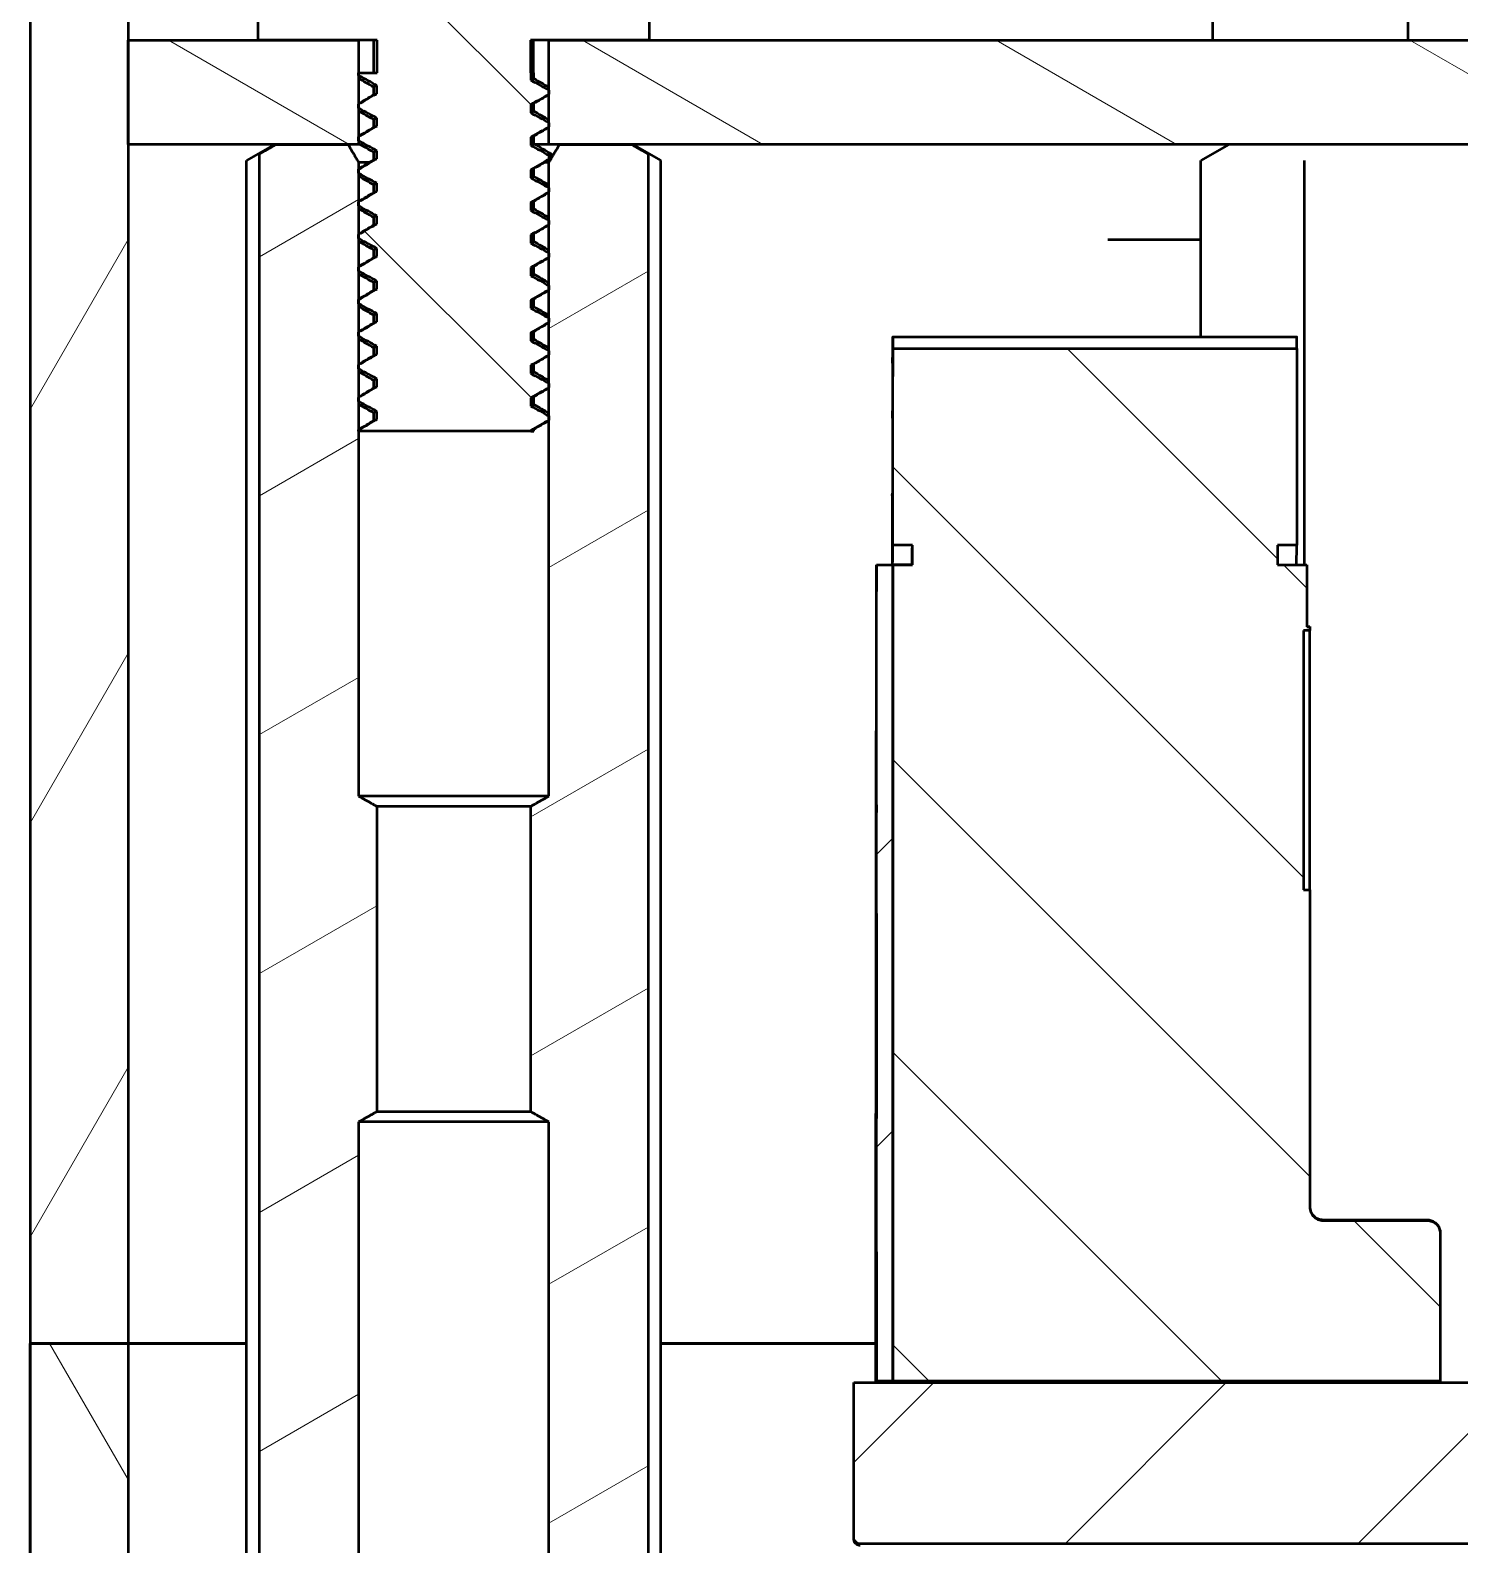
# Model space of a CAD drawing. Header units: millimetres. Extents: x 0 to 586, y -128 to 462.
# Drawn here: x 62.21 to 84.15, y 204.29 to 227.53 of the extents above; entities that cross this region are included whole.
import ezdxf

# ---------------------------------------------------------------- set-up
doc = ezdxf.new("R2010")
doc.units = ezdxf.units.MM
doc.linetypes.add('Сплошная', pattern=[0])
doc.layers.add('Viewport2ForCustomObjects_0', color=7, linetype='Continuous')
doc.layers.add('Видимый контур (ГОСТ)', color=7, linetype='Сплошная', lineweight=50)
doc.layers.add('Штриховка (ГОСТ)', color=7, linetype='Сплошная', lineweight=18)

# ---------------------------------------------------------------- blocks, each defined once
blk = doc.blocks.new('CustomObjectsInViewport2_0')
at = {"layer": 'Видимый контур (ГОСТ)', "ltscale": 1.31579}
for p, q in [((-10119.5, -10006.678), (-10119.5, -10052.893)), ((-10119.499, -10052.893), (-10119.499, -10006.678)), ((-10117.999, -10007.893), (-10117.999, -10052.893)), ((-10116, -10032.893), (-10116, -10007.893)), ((-10110, -10007.893), (-10110, -10032.893)), ((-10101.355, -10032.593), (-10101.355, -10032.893)), ((-10098.355, -10032.593), (-10098.355, -10032.893)), ((-10117.999, -10034.493), (-10117.999, -10032.893)), ((-10117.999, -10032.893), (-10114.46, -10032.893)), ((-10114.176, -10032.893), (-10116, -10032.893)), ((-10114.46, -10032.893), (-10114.46, -10034.493)), ((-10114.225, -10033.393), (-10114.225, -10032.893)), ((-10114.176, -10033.393), (-10114.176, -10032.893)), ((-10111.824, -10032.893), (-10111.824, -10033.393)), ((-10110, -10032.893), (-10111.824, -10032.893)), ((-10111.775, -10033.393), (-10111.775, -10032.893)), ((-10111.54, -10032.893), (-10014.46, -10032.893)), ((-10111.54, -10034.493), (-10111.54, -10032.893)), ((-10114.46, -10033.393), (-10114.176, -10033.393)), ((-10114.46, -10033.437), (-10114.46, -10033.393)), ((-10111.824, -10033.393), (-10111.819, -10033.393)), ((-10111.819, -10033.393), (-10111.819, -10033.508)), ((-10111.819, -10033.393), (-10111.771, -10033.393)), ((-10111.771, -10033.486), (-10111.771, -10033.393)), ((-10114.229, -10033.732), (-10114.229, -10033.611)), ((-10114.181, -10033.715), (-10114.181, -10033.59)), ((-10111.54, -10033.66), (-10111.54, -10033.723)), ((-10114.46, -10033.937), (-10114.46, -10033.875)), ((-10111.819, -10033.883), (-10111.819, -10034.008)), ((-10111.771, -10033.986), (-10111.771, -10033.865)), ((-10114.229, -10034.232), (-10114.229, -10034.111)), ((-10114.181, -10034.215), (-10114.181, -10034.09)), ((-10111.54, -10034.16), (-10111.54, -10034.223)), ((-10114.46, -10034.493), (-10117.999, -10034.493)), ((-10115.75, -10034.493), (-10116.18, -10034.741)), ((-10115.729, -10034.493), (-10114.624, -10034.493)), ((-10114.46, -10034.437), (-10114.46, -10034.375)), ((-10114.441, -10034.493), (-10114.46, -10034.493)), ((-10111.819, -10034.383), (-10111.819, -10034.508)), ((-10111.771, -10034.486), (-10111.771, -10034.365)), ((-10111.54, -10034.493), (-10111.753, -10034.493)), ((-10014.46, -10034.493), (-10111.54, -10034.493)), ((-10111.376, -10034.493), (-10110.271, -10034.493)), ((-10110.25, -10034.493), (-10109.82, -10034.741)), ((-10101.105, -10034.493), (-10101.535, -10034.741)), ((-10115.982, -10059.347), (-10115.982, -10034.638)), ((-10114.229, -10034.732), (-10114.229, -10034.611)), ((-10114.181, -10034.715), (-10114.181, -10034.59)), ((-10111.54, -10034.66), (-10111.54, -10034.723)), ((-10111.5, -10034.703), (-10111.5, -10034.643)), ((-10110.018, -10034.638), (-10110.018, -10059.347)), ((-10116.18, -10057.893), (-10116.18, -10034.741)), ((-10114.46, -10034.77), (-10114.46, -10044.493)), ((-10114.294, -10034.77), (-10114.46, -10034.77)), ((-10114.46, -10034.937), (-10114.46, -10034.875)), ((-10111.819, -10034.883), (-10111.819, -10035.008)), ((-10111.771, -10034.986), (-10111.771, -10034.865)), ((-10111.54, -10034.77), (-10111.606, -10034.77)), ((-10111.54, -10044.493), (-10111.54, -10034.77)), ((-10109.82, -10057.893), (-10109.82, -10034.741)), ((-10101.535, -10037.446), (-10101.535, -10034.741)), ((-10099.945, -10040.943), (-10099.945, -10034.741)), ((-10114.229, -10035.232), (-10114.229, -10035.111)), ((-10114.181, -10035.215), (-10114.181, -10035.09)), ((-10111.54, -10035.16), (-10111.54, -10035.223)), ((-10114.46, -10035.437), (-10114.46, -10035.375)), ((-10111.819, -10035.383), (-10111.819, -10035.508)), ((-10111.771, -10035.486), (-10111.771, -10035.365)), ((-10114.229, -10035.732), (-10114.229, -10035.611)), ((-10114.181, -10035.715), (-10114.181, -10035.59)), ((-10114.46, -10035.937), (-10114.46, -10035.875)), ((-10111.819, -10035.883), (-10111.819, -10036.008)), ((-10111.771, -10035.986), (-10111.771, -10035.865)), ((-10111.54, -10035.66), (-10111.54, -10035.723)), ((-10114.229, -10036.232), (-10114.229, -10036.111)), ((-10114.181, -10036.215), (-10114.181, -10036.09)), ((-10102.963, -10035.952), (-10101.535, -10035.952)), ((-10111.54, -10036.16), (-10111.54, -10036.223)), ((-10114.46, -10036.437), (-10114.46, -10036.375)), ((-10111.819, -10036.383), (-10111.819, -10036.508)), ((-10111.771, -10036.486), (-10111.771, -10036.365)), ((-10114.229, -10036.732), (-10114.229, -10036.611)), ((-10114.181, -10036.715), (-10114.181, -10036.59)), ((-10111.54, -10036.66), (-10111.54, -10036.723)), ((-10114.46, -10036.937), (-10114.46, -10036.875)), ((-10111.819, -10036.883), (-10111.819, -10037.008)), ((-10111.771, -10036.986), (-10111.771, -10036.865)), ((-10114.229, -10037.232), (-10114.229, -10037.111)), ((-10114.181, -10037.215), (-10114.181, -10037.09)), ((-10111.54, -10037.16), (-10111.54, -10037.223)), ((-10114.46, -10037.437), (-10114.46, -10037.375)), ((-10111.819, -10037.383), (-10111.819, -10037.508)), ((-10111.771, -10037.486), (-10111.771, -10037.365)), ((-10106.261, -10037.446), (-10100.061, -10037.446)), ((-10114.229, -10037.732), (-10114.229, -10037.611)), ((-10114.181, -10037.715), (-10114.181, -10037.59)), ((-10111.54, -10037.66), (-10111.54, -10037.723)), ((-10106.26, -10040.645), (-10106.26, -10037.623)), ((-10100.06, -10037.626), (-10100.06, -10040.645)), ((-10114.46, -10037.937), (-10114.46, -10037.875)), ((-10111.819, -10037.883), (-10111.819, -10038.008)), ((-10111.771, -10037.986), (-10111.771, -10037.865)), ((-10106.264, -10037.764), (-10106.262, -10037.764)), ((-10106.264, -10037.884), (-10106.262, -10037.884)), ((-10114.229, -10038.232), (-10114.229, -10038.111)), ((-10114.181, -10038.215), (-10114.181, -10038.09)), ((-10111.54, -10038.16), (-10111.54, -10038.223)), ((-10114.46, -10038.437), (-10114.46, -10038.375)), ((-10111.819, -10038.383), (-10111.819, -10038.508)), ((-10111.771, -10038.486), (-10111.771, -10038.365)), ((-10114.229, -10038.732), (-10114.229, -10038.611)), ((-10114.181, -10038.715), (-10114.181, -10038.59)), ((-10111.54, -10038.66), (-10111.54, -10038.723)), ((-10106.267, -10038.582), (-10106.266, -10038.582)), ((-10106.267, -10038.622), (-10106.266, -10038.622)), ((-10114.46, -10038.893), (-10114.46, -10038.875)), ((-10111.819, -10038.893), (-10114.46, -10038.893)), ((-10114.46, -10038.893), (-10114.46, -10038.893)), ((-10111.819, -10038.883), (-10111.819, -10038.893)), ((-10111.819, -10038.893), (-10111.771, -10038.893)), ((-10111.771, -10038.893), (-10111.771, -10038.865)), ((-10106.27, -10039.868), (-10106.27, -10039.868)), ((-10106.27, -10039.869), (-10106.27, -10039.869)), ((-10105.96, -10040.645), (-10106.26, -10040.645)), ((-10105.96, -10040.945), (-10105.96, -10040.645)), ((-10100.36, -10040.645), (-10100.36, -10040.945)), ((-10100.06, -10040.645), (-10100.36, -10040.645)), ((-10106.511, -10040.943), (-10106.261, -10040.943)), ((-10106.51, -10040.945), (-10106.26, -10040.945)), ((-10106.51, -10053.47), (-10106.51, -10040.945)), ((-10105.961, -10040.943), (-10106.261, -10040.943)), ((-10106.26, -10040.945), (-10106.26, -10053.47)), ((-10106.26, -10040.945), (-10105.96, -10040.945)), ((-10106.26, -10053.47), (-10106.26, -10040.945)), ((-10100.36, -10040.943), (-10099.911, -10040.943)), ((-10100.36, -10040.945), (-10099.91, -10040.945)), ((-10099.91, -10040.945), (-10099.91, -10041.896)), ((-10099.91, -10041.893), (-10099.861, -10041.893)), ((-10099.91, -10041.896), (-10099.86, -10041.896)), ((-10099.86, -10041.896), (-10099.86, -10041.952)), ((-10099.96, -10041.952), (-10099.96, -10045.933)), ((-10099.86, -10041.952), (-10099.96, -10041.952)), ((-10111.54, -10044.493), (-10114.46, -10044.493)), ((-10114.181, -10044.649), (-10114.181, -10049.336)), ((-10114.181, -10044.649), (-10111.819, -10044.649)), ((-10111.819, -10049.336), (-10111.819, -10044.649)), ((-10099.96, -10045.933), (-10099.86, -10045.933)), ((-10099.86, -10045.933), (-10099.86, -10050.803)), ((-10106.512, -10046.294), (-10106.512, -10049.44)), ((-10111.819, -10049.336), (-10114.181, -10049.336)), ((-10114.46, -10049.493), (-10114.46, -10059.215)), ((-10111.54, -10049.493), (-10114.46, -10049.493)), ((-10111.54, -10059.215), (-10111.54, -10049.493)), ((-10099.661, -10050.993), (-10098.061, -10050.993)), ((-10099.66, -10051.004), (-10098.06, -10051.004)), ((-10097.86, -10051.205), (-10097.86, -10053.47)), ((-10119.499, -10052.893), (-10119.5, -10052.893)), ((-10119.5, -10052.893), (-10119.499, -10052.893)), ((-10119.5, -10060.504), (-10119.5, -10052.893)), ((-10117.999, -10052.893), (-10119.499, -10052.893)), ((-10119.499, -10052.893), (-10117.999, -10052.893)), ((-10119.499, -10060.504), (-10119.499, -10052.893)), ((-10116.18, -10052.893), (-10117.999, -10052.893)), ((-10117.999, -10052.893), (-10117.999, -10057.893)), ((-10117.999, -10052.893), (-10116.18, -10052.893)), ((-10106.526, -10052.893), (-10109.82, -10052.893)), ((-10109.82, -10052.893), (-10106.526, -10052.893)), ((-10106.86, -10053.493), (-10106.862, -10053.493)), ((-10106.86, -10053.493), (-10096.86, -10053.493)), ((-10106.86, -10055.865), (-10106.86, -10053.493)), ((-10106.512, -10053.457), (-10106.51, -10053.47)), ((-10106.26, -10053.47), (-10106.51, -10053.47)), ((-10097.86, -10053.47), (-10106.26, -10053.47))]:
    blk.add_line(p, q, dxfattribs=at)
at = {"layer": 'Видимый контур (ГОСТ)', "ltscale": 1.31579, "extrusion": (0, 0, -1)}
for centre, major_axis, start_param, end_param in [((-10106.261, -10054.493), (0, 13.85), 6.07467, 6.303192), ((-10105.961, -10054.493), (0, 13.85), 6.07467, 6.263154), ((-10100.061, -10054.493), (0, 13.85), 6.07467, 6.262676), ((-10106.261, -10054.493), (0, 13.55), 0, 0.02045), ((-10105.961, -10054.493), (0, 13.55), 0, 0.020475), ((-10099.911, -10054.493), (0, 13.55), 0, 0.020976), ((-10099.861, -10054.493), (0, 12.6), 0, 0.022562), ((-10099.861, -10043.943), (0, -2), 0.097735, 3.043858), ((-10106.261, -10054.493), (0, 1.625), 5.375263, 5.393108)]:
    blk.add_ellipse(centre, major_axis=major_axis, ratio=0.001122, start_param=start_param, end_param=end_param, dxfattribs=at)
at = {"layer": 'Видимый контур (ГОСТ)', "ltscale": 1.31579}
for centre, major_axis, start_param, end_param in [((-10106.511, -10054.493), (0, 13.55), 6.262756, 7.780114), ((-10106.261, -10054.493), (0, 13.55), 6.262735, 6.283185), ((-10106.514, -10046.625), (0, 2), 4.878476, 6.685378), ((-10106.511, -10054.493), (0, -10.55), 3.543786, 4.61746), ((-10106.514, -10049.77), (0, 2), 3.679849, 4.878476), ((-10106.511, -10054.493), (0, -3.5), 3.679849, 4.422637), ((-10106.511, -10054.493), (0, -1.625), 4.021399, 4.049515), ((-10106.261, -10054.493), (0, -1.625), 4.03167, 4.049515), ((-10097.861, -10054.493), (0, -1.625), 4.031733, 4.049515)]:
    blk.add_ellipse(centre, major_axis=major_axis, ratio=0.001122, start_param=start_param, end_param=end_param, dxfattribs=at)
for points, knots in [([(-10114.181, -10033.59), (-10114.269, -10033.542), (-10114.359, -10033.493), (-10114.451, -10033.443), (-10114.456, -10033.44), (-10114.46, -10033.437)], [-0.03148944, -0.03148944, -0.03148944, -0.03148944, -0.00161194, -0.00161194, 0, 0, 0, 0]), ([(-10111.819, -10033.508), (-10111.773, -10033.533), (-10111.726, -10033.558), (-10111.633, -10033.609), (-10111.586, -10033.635), (-10111.54, -10033.66)], [-0.03173758, -0.03173758, -0.03173758, -0.03173758, -0.01584564, -0.01584564, 0, 0, 0, 0]), ([(-10114.46, -10033.875), (-10114.417, -10033.85), (-10114.374, -10033.825), (-10114.285, -10033.774), (-10114.238, -10033.747), (-10114.188, -10033.718), (-10114.184, -10033.716), (-10114.181, -10033.715)], [-0.03217337, -0.03217337, -0.03217337, -0.03217337, -0.01729191, -0.01729191, -0.00117322, -0.00117322, 0, 0, 0, 0]), ([(-10111.54, -10033.723), (-10111.586, -10033.749), (-10111.633, -10033.776), (-10111.726, -10033.829), (-10111.773, -10033.856), (-10111.819, -10033.883)], [-0.03216563, -0.03216563, -0.03216563, -0.03216563, -0.01612639, -0.01612639, 0, 0, 0, 0]), ([(-10114.181, -10034.09), (-10114.224, -10034.066), (-10114.267, -10034.043), (-10114.357, -10033.994), (-10114.404, -10033.969), (-10114.453, -10033.941), (-10114.457, -10033.939), (-10114.46, -10033.937)], [-0.03174783, -0.03174783, -0.03174783, -0.03174783, -0.01704143, -0.01704143, -0.00119245, -0.00119245, 0, 0, 0, 0]), ([(-10111.819, -10034.008), (-10111.773, -10034.033), (-10111.726, -10034.058), (-10111.633, -10034.109), (-10111.586, -10034.135), (-10111.54, -10034.16)], [-0.03173758, -0.03173758, -0.03173758, -0.03173758, -0.01584564, -0.01584564, 0, 0, 0, 0]), ([(-10114.46, -10034.375), (-10114.417, -10034.35), (-10114.374, -10034.325), (-10114.285, -10034.274), (-10114.238, -10034.247), (-10114.188, -10034.218), (-10114.184, -10034.216), (-10114.181, -10034.215)], [-0.03217337, -0.03217337, -0.03217337, -0.03217337, -0.01729191, -0.01729191, -0.00117322, -0.00117322, 0, 0, 0, 0]), ([(-10111.54, -10034.223), (-10111.586, -10034.249), (-10111.633, -10034.276), (-10111.726, -10034.329), (-10111.773, -10034.356), (-10111.819, -10034.383)], [-0.03216563, -0.03216563, -0.03216563, -0.03216563, -0.01612639, -0.01612639, 0, 0, 0, 0]), ([(-10114.181, -10034.59), (-10114.224, -10034.566), (-10114.267, -10034.543), (-10114.357, -10034.494), (-10114.404, -10034.469), (-10114.453, -10034.441), (-10114.457, -10034.439), (-10114.46, -10034.437)], [-0.03174783, -0.03174783, -0.03174783, -0.03174783, -0.01704143, -0.01704143, -0.00119245, -0.00119245, 0, 0, 0, 0]), ([(-10114.46, -10034.875), (-10114.417, -10034.85), (-10114.374, -10034.825), (-10114.285, -10034.774), (-10114.238, -10034.747), (-10114.188, -10034.718), (-10114.184, -10034.716), (-10114.181, -10034.715)], [-0.03217337, -0.03217337, -0.03217337, -0.03217337, -0.01729191, -0.01729191, -0.00117322, -0.00117322, 0, 0, 0, 0]), ([(-10111.819, -10034.508), (-10111.773, -10034.533), (-10111.726, -10034.558), (-10111.633, -10034.609), (-10111.586, -10034.635), (-10111.54, -10034.66)], [-0.03173758, -0.03173758, -0.03173758, -0.03173758, -0.01584564, -0.01584564, 0, 0, 0, 0]), ([(-10111.54, -10034.723), (-10111.586, -10034.749), (-10111.633, -10034.776), (-10111.726, -10034.829), (-10111.773, -10034.856), (-10111.819, -10034.883)], [-0.03216563, -0.03216563, -0.03216563, -0.03216563, -0.01612639, -0.01612639, 0, 0, 0, 0]), ([(-10111.506, -10034.636), (-10111.503, -10034.638), (-10111.501, -10034.639), (-10111.497, -10034.647), (-10111.51, -10034.653), (-10111.54, -10034.66)], [-8.04355904, -8.04355904, -8.04355904, -8.04355904, -8.03435868, -8.03435868, -7.99589539, -7.99589539, -7.99589539, -7.99589539]), ([(-10114.181, -10035.09), (-10114.224, -10035.066), (-10114.267, -10035.043), (-10114.357, -10034.994), (-10114.404, -10034.969), (-10114.453, -10034.941), (-10114.457, -10034.939), (-10114.46, -10034.937)], [-0.03174783, -0.03174783, -0.03174783, -0.03174783, -0.01704143, -0.01704143, -0.00119245, -0.00119245, 0, 0, 0, 0]), ([(-10111.819, -10035.008), (-10111.773, -10035.033), (-10111.726, -10035.058), (-10111.633, -10035.109), (-10111.586, -10035.135), (-10111.54, -10035.16)], [-0.03173758, -0.03173758, -0.03173758, -0.03173758, -0.01584564, -0.01584564, 0, 0, 0, 0]), ([(-10114.46, -10035.375), (-10114.417, -10035.35), (-10114.374, -10035.325), (-10114.285, -10035.274), (-10114.238, -10035.247), (-10114.188, -10035.218), (-10114.184, -10035.216), (-10114.181, -10035.215)], [-0.03217337, -0.03217337, -0.03217337, -0.03217337, -0.01729191, -0.01729191, -0.00117322, -0.00117322, 0, 0, 0, 0]), ([(-10111.54, -10035.223), (-10111.586, -10035.249), (-10111.633, -10035.276), (-10111.726, -10035.329), (-10111.773, -10035.356), (-10111.819, -10035.383)], [-0.03216563, -0.03216563, -0.03216563, -0.03216563, -0.01612639, -0.01612639, 0, 0, 0, 0]), ([(-10114.181, -10035.59), (-10114.224, -10035.566), (-10114.267, -10035.543), (-10114.357, -10035.494), (-10114.404, -10035.469), (-10114.453, -10035.441), (-10114.457, -10035.439), (-10114.46, -10035.437)], [-0.03174783, -0.03174783, -0.03174783, -0.03174783, -0.01704143, -0.01704143, -0.00119245, -0.00119245, 0, 0, 0, 0]), ([(-10111.819, -10035.508), (-10111.773, -10035.533), (-10111.726, -10035.558), (-10111.633, -10035.609), (-10111.586, -10035.635), (-10111.54, -10035.66)], [-0.03173758, -0.03173758, -0.03173758, -0.03173758, -0.01584564, -0.01584564, 0, 0, 0, 0]), ([(-10114.46, -10035.875), (-10114.417, -10035.85), (-10114.374, -10035.825), (-10114.285, -10035.774), (-10114.238, -10035.747), (-10114.188, -10035.718), (-10114.184, -10035.716), (-10114.181, -10035.715)], [-0.03217337, -0.03217337, -0.03217337, -0.03217337, -0.01729192, -0.01729192, -0.00117322, -0.00117322, 0, 0, 0, 0]), ([(-10111.54, -10035.723), (-10111.586, -10035.749), (-10111.633, -10035.776), (-10111.726, -10035.829), (-10111.773, -10035.856), (-10111.819, -10035.883)], [-0.03216563, -0.03216563, -0.03216563, -0.03216563, -0.01612639, -0.01612639, 0, 0, 0, 0]), ([(-10114.181, -10036.09), (-10114.224, -10036.066), (-10114.267, -10036.043), (-10114.357, -10035.994), (-10114.404, -10035.969), (-10114.453, -10035.941), (-10114.457, -10035.939), (-10114.46, -10035.937)], [-0.03174783, -0.03174783, -0.03174783, -0.03174783, -0.01704143, -0.01704143, -0.00119245, -0.00119245, 0, 0, 0, 0]), ([(-10111.819, -10036.008), (-10111.773, -10036.033), (-10111.726, -10036.058), (-10111.633, -10036.109), (-10111.586, -10036.135), (-10111.54, -10036.16)], [-0.03173758, -0.03173758, -0.03173758, -0.03173758, -0.01584564, -0.01584564, 0, 0, 0, 0]), ([(-10114.46, -10036.375), (-10114.417, -10036.35), (-10114.374, -10036.325), (-10114.285, -10036.274), (-10114.238, -10036.247), (-10114.188, -10036.218), (-10114.184, -10036.216), (-10114.181, -10036.215)], [-0.03217337, -0.03217337, -0.03217337, -0.03217337, -0.01729191, -0.01729191, -0.00117322, -0.00117322, 0, 0, 0, 0]), ([(-10111.54, -10036.223), (-10111.586, -10036.249), (-10111.633, -10036.276), (-10111.726, -10036.329), (-10111.773, -10036.356), (-10111.819, -10036.383)], [-0.03216563, -0.03216563, -0.03216563, -0.03216563, -0.01612639, -0.01612639, 0, 0, 0, 0]), ([(-10114.181, -10036.59), (-10114.224, -10036.566), (-10114.267, -10036.543), (-10114.357, -10036.494), (-10114.404, -10036.469), (-10114.453, -10036.441), (-10114.457, -10036.439), (-10114.46, -10036.437)], [-0.03174783, -0.03174783, -0.03174783, -0.03174783, -0.01704143, -0.01704143, -0.00119245, -0.00119245, 0, 0, 0, 0]), ([(-10111.819, -10036.508), (-10111.773, -10036.533), (-10111.726, -10036.558), (-10111.633, -10036.609), (-10111.586, -10036.635), (-10111.54, -10036.66)], [-0.03173758, -0.03173758, -0.03173758, -0.03173758, -0.01584564, -0.01584564, 0, 0, 0, 0]), ([(-10114.46, -10036.875), (-10114.417, -10036.85), (-10114.374, -10036.825), (-10114.285, -10036.774), (-10114.238, -10036.747), (-10114.188, -10036.718), (-10114.184, -10036.716), (-10114.181, -10036.715)], [-0.03217337, -0.03217337, -0.03217337, -0.03217337, -0.01729192, -0.01729192, -0.00117322, -0.00117322, 0, 0, 0, 0]), ([(-10111.54, -10036.723), (-10111.586, -10036.749), (-10111.633, -10036.776), (-10111.726, -10036.829), (-10111.773, -10036.856), (-10111.819, -10036.883)], [-0.03216563, -0.03216563, -0.03216563, -0.03216563, -0.01612639, -0.01612639, 0, 0, 0, 0]), ([(-10114.181, -10037.09), (-10114.224, -10037.066), (-10114.267, -10037.043), (-10114.357, -10036.994), (-10114.404, -10036.969), (-10114.453, -10036.941), (-10114.457, -10036.939), (-10114.46, -10036.937)], [-0.03174783, -0.03174783, -0.03174783, -0.03174783, -0.01704143, -0.01704143, -0.00119245, -0.00119245, 0, 0, 0, 0]), ([(-10111.819, -10037.008), (-10111.773, -10037.033), (-10111.726, -10037.058), (-10111.633, -10037.109), (-10111.586, -10037.135), (-10111.54, -10037.16)], [-0.03173758, -0.03173758, -0.03173758, -0.03173758, -0.01584564, -0.01584564, 0, 0, 0, 0]), ([(-10114.46, -10037.375), (-10114.417, -10037.35), (-10114.374, -10037.325), (-10114.285, -10037.274), (-10114.238, -10037.247), (-10114.188, -10037.218), (-10114.184, -10037.216), (-10114.181, -10037.215)], [-0.03217337, -0.03217337, -0.03217337, -0.03217337, -0.01729191, -0.01729191, -0.00117322, -0.00117322, 0, 0, 0, 0]), ([(-10111.54, -10037.223), (-10111.586, -10037.249), (-10111.633, -10037.276), (-10111.726, -10037.329), (-10111.773, -10037.356), (-10111.819, -10037.383)], [-0.03216563, -0.03216563, -0.03216563, -0.03216563, -0.01612639, -0.01612639, 0, 0, 0, 0]), ([(-10114.181, -10037.59), (-10114.224, -10037.566), (-10114.267, -10037.543), (-10114.357, -10037.494), (-10114.404, -10037.469), (-10114.453, -10037.441), (-10114.457, -10037.439), (-10114.46, -10037.437)], [-0.03174783, -0.03174783, -0.03174783, -0.03174783, -0.01704143, -0.01704143, -0.00119245, -0.00119245, 0, 0, 0, 0]), ([(-10111.819, -10037.508), (-10111.773, -10037.533), (-10111.726, -10037.558), (-10111.633, -10037.609), (-10111.586, -10037.635), (-10111.54, -10037.66)], [-0.03173758, -0.03173758, -0.03173758, -0.03173758, -0.01584564, -0.01584564, 0, 0, 0, 0]), ([(-10114.46, -10037.875), (-10114.417, -10037.85), (-10114.374, -10037.825), (-10114.285, -10037.774), (-10114.238, -10037.747), (-10114.188, -10037.718), (-10114.184, -10037.716), (-10114.181, -10037.715)], [-0.03217337, -0.03217337, -0.03217337, -0.03217337, -0.01729192, -0.01729192, -0.00117322, -0.00117322, 0, 0, 0, 0]), ([(-10111.54, -10037.723), (-10111.586, -10037.749), (-10111.633, -10037.776), (-10111.726, -10037.829), (-10111.773, -10037.856), (-10111.819, -10037.883)], [-0.03216563, -0.03216563, -0.03216563, -0.03216563, -0.01612639, -0.01612639, 0, 0, 0, 0]), ([(-10106.26, -10037.623), (-10105.227, -10037.623), (-10104.194, -10037.624), (-10102.127, -10037.625), (-10101.094, -10037.626), (-10100.06, -10037.626)], [-0.6200017, -0.6200017, -0.6200017, -0.6200017, -0.3099942, -0.3099942, 0, 0, 0, 0]), ([(-10114.181, -10038.09), (-10114.224, -10038.066), (-10114.267, -10038.043), (-10114.357, -10037.994), (-10114.404, -10037.969), (-10114.453, -10037.941), (-10114.457, -10037.939), (-10114.46, -10037.937)], [-0.03174783, -0.03174783, -0.03174783, -0.03174783, -0.01704143, -0.01704143, -0.00119245, -0.00119245, 0, 0, 0, 0]), ([(-10114.46, -10038.375), (-10114.417, -10038.35), (-10114.374, -10038.325), (-10114.285, -10038.274), (-10114.238, -10038.247), (-10114.188, -10038.218), (-10114.184, -10038.216), (-10114.181, -10038.215)], [-0.03217337, -0.03217337, -0.03217337, -0.03217337, -0.01729192, -0.01729192, -0.00117322, -0.00117322, 0, 0, 0, 0]), ([(-10111.819, -10038.008), (-10111.773, -10038.033), (-10111.726, -10038.058), (-10111.633, -10038.109), (-10111.586, -10038.135), (-10111.54, -10038.16)], [-0.03173758, -0.03173758, -0.03173758, -0.03173758, -0.01584564, -0.01584564, 0, 0, 0, 0]), ([(-10114.181, -10038.59), (-10114.224, -10038.566), (-10114.267, -10038.543), (-10114.357, -10038.494), (-10114.404, -10038.469), (-10114.453, -10038.441), (-10114.457, -10038.439), (-10114.46, -10038.437)], [-0.03174783, -0.03174783, -0.03174783, -0.03174783, -0.01704143, -0.01704143, -0.00119245, -0.00119245, 0, 0, 0, 0]), ([(-10111.54, -10038.223), (-10111.586, -10038.249), (-10111.633, -10038.276), (-10111.726, -10038.329), (-10111.773, -10038.356), (-10111.819, -10038.383)], [-0.03216563, -0.03216563, -0.03216563, -0.03216563, -0.01612639, -0.01612639, 0, 0, 0, 0]), ([(-10111.819, -10038.508), (-10111.773, -10038.533), (-10111.726, -10038.558), (-10111.633, -10038.609), (-10111.586, -10038.635), (-10111.54, -10038.66)], [-0.03173758, -0.03173758, -0.03173758, -0.03173758, -0.01584564, -0.01584564, 0, 0, 0, 0]), ([(-10114.46, -10038.875), (-10114.417, -10038.85), (-10114.374, -10038.825), (-10114.285, -10038.774), (-10114.238, -10038.747), (-10114.188, -10038.718), (-10114.184, -10038.716), (-10114.181, -10038.715)], [-0.03217337, -0.03217337, -0.03217337, -0.03217337, -0.01729192, -0.01729192, -0.00117322, -0.00117322, 0, 0, 0, 0]), ([(-10111.54, -10038.723), (-10111.586, -10038.749), (-10111.633, -10038.776), (-10111.726, -10038.829), (-10111.773, -10038.856), (-10111.819, -10038.883)], [-0.03216563, -0.03216563, -0.03216563, -0.03216563, -0.01612639, -0.01612639, 0, 0, 0, 0]), ([(-10099.86, -10050.803), (-10099.86, -10050.828), (-10099.855, -10050.857), (-10099.836, -10050.903), (-10099.819, -10050.928), (-10099.784, -10050.963), (-10099.76, -10050.979), (-10099.714, -10050.998), (-10099.685, -10051.004), (-10099.66, -10051.004)], [0.02966048, 0.02966048, 0.02966048, 0.02966048, 0.03709488, 0.03709488, 0.04451922, 0.04451922, 0.05192934, 0.05192934, 0.05932663, 0.05932663, 0.05932663, 0.05932663]), ([(-10099.86, -10050.803), (-10099.86, -10050.803), (-10099.86, -10050.804), (-10099.86, -10050.805), (-10099.86, -10050.807), (-10099.86, -10050.81), (-10099.86, -10050.811), (-10099.86, -10050.814), (-10099.859, -10050.817), (-10099.859, -10050.821), (-10099.858, -10050.824), (-10099.856, -10050.834), (-10099.855, -10050.841), (-10099.848, -10050.863), (-10099.842, -10050.878), (-10099.827, -10050.905), (-10099.817, -10050.918), (-10099.792, -10050.945), (-10099.774, -10050.958), (-10099.737, -10050.978), (-10099.717, -10050.986), (-10099.684, -10050.991), (-10099.672, -10050.993), (-10099.661, -10050.993)], [0.01961595, 0.01961595, 0.01961595, 0.01961595, 0.02099299, 0.02099299, 0.02327556, 0.02327556, 0.02447439, 0.02447439, 0.02564167, 0.02564167, 0.02681295, 0.02681295, 0.02918051, 0.02918051, 0.03387591, 0.03387591, 0.03865369, 0.03865369, 0.0449745, 0.0449745, 0.05134295, 0.05134295, 0.05487163, 0.05487163, 0.05487163, 0.05487163]), ([(-10098.061, -10050.993), (-10098.039, -10050.993), (-10098.017, -10050.996), (-10097.977, -10051.01), (-10097.957, -10051.02), (-10097.923, -10051.046), (-10097.908, -10051.061), (-10097.884, -10051.096), (-10097.875, -10051.116), (-10097.867, -10051.144), (-10097.865, -10051.152), (-10097.863, -10051.162), (-10097.863, -10051.165), (-10097.862, -10051.17), (-10097.862, -10051.172), (-10097.861, -10051.176), (-10097.861, -10051.178), (-10097.861, -10051.181), (-10097.861, -10051.183), (-10097.861, -10051.187), (-10097.861, -10051.189), (-10097.861, -10051.194), (-10097.86, -10051.198), (-10097.86, -10051.202)], [0, 0, 0, 0, 0.00649096, 0.00649096, 0.01286163, 0.01286163, 0.01923552, 0.01923552, 0.02559078, 0.02559078, 0.02818887, 0.02818887, 0.02925376, 0.02925376, 0.03054737, 0.03054737, 0.03202406, 0.03202406, 0.03465406, 0.03465406, 0.04132639, 0.04132639, 0.05541736, 0.05541736, 0.05541736, 0.05541736]), ([(-10098.06, -10051.004), (-10098.036, -10051.004), (-10098.007, -10051.01), (-10097.961, -10051.029), (-10097.937, -10051.045), (-10097.902, -10051.08), (-10097.885, -10051.105), (-10097.866, -10051.151), (-10097.86, -10051.18), (-10097.86, -10051.205)], [0, 0, 0, 0, 0.00739662, 0.00739662, 0.0148063, 0.0148063, 0.02223241, 0.02223241, 0.02967351, 0.02967351, 0.02967351, 0.02967351]), ([(-10106.761, -10055.993), (-10106.772, -10055.993), (-10106.783, -10055.991), (-10106.803, -10055.984), (-10106.812, -10055.979), (-10106.829, -10055.966), (-10106.837, -10055.958), (-10106.849, -10055.941), (-10106.854, -10055.931), (-10106.858, -10055.917), (-10106.859, -10055.912), (-10106.86, -10055.907), (-10106.86, -10055.905), (-10106.86, -10055.903), (-10106.86, -10055.902), (-10106.86, -10055.9), (-10106.861, -10055.899), (-10106.861, -10055.898), (-10106.861, -10055.897), (-10106.861, -10055.895), (-10106.861, -10055.894), (-10106.861, -10055.891), (-10106.861, -10055.888), (-10106.861, -10055.873), (-10106.861, -10055.853), (-10106.861, -10055.777), (-10106.862, -10055.704), (-10106.862, -10055.521), (-10106.862, -10055.411), (-10106.862, -10055.166), (-10106.862, -10055.028), (-10106.862, -10054.743), (-10106.862, -10054.591), (-10106.862, -10054.294), (-10106.862, -10054.144), (-10106.862, -10053.866), (-10106.862, -10053.733), (-10106.862, -10053.573), (-10106.862, -10053.532), (-10106.862, -10053.493)], [0, 0, 0, 0, 0.0032493, 0.0032493, 0.0064342, 0.0064342, 0.009621, 0.009621, 0.0128011, 0.0128011, 0.0141534, 0.0141534, 0.0146983, 0.0146983, 0.0153004, 0.0153004, 0.0159791, 0.0159791, 0.0171905, 0.0171905, 0.020272, 0.020272, 0.0295094, 0.0295094, 0.0573464, 0.0573464, 0.103758, 0.103758, 0.1483999, 0.1483999, 0.1930291, 0.1930291, 0.2376479, 0.2376479, 0.2822643, 0.2822643, 0.3268811, 0.3268811, 0.3436554, 0.3436554, 0.3436554, 0.3436554]), ([(-10106.76, -10055.967), (-10106.773, -10055.967), (-10106.787, -10055.964), (-10106.81, -10055.954), (-10106.822, -10055.946), (-10106.84, -10055.928), (-10106.848, -10055.916), (-10106.857, -10055.893), (-10106.86, -10055.878), (-10106.86, -10055.865)], [0, 0, 0, 0, 0.00368104, 0.00368104, 0.00739444, 0.00739444, 0.0111508, 0.0111508, 0.01494891, 0.01494891, 0.01494891, 0.01494891])]:
    blk.add_open_spline(points, degree=3, knots=knots, dxfattribs=at)
for points, degree in [([(-10114.229, -10033.615), (-10114.306, -10033.57), (-10114.383, -10033.526), (-10114.46, -10033.481)], 3), ([(-10111.771, -10033.482), (-10111.694, -10033.527), (-10111.617, -10033.572), (-10111.54, -10033.616)], 3), ([(-10114.46, -10033.866), (-10114.381, -10033.82), (-10114.302, -10033.774), (-10114.222, -10033.728)], 3), ([(-10111.54, -10033.731), (-10111.619, -10033.777), (-10111.698, -10033.823), (-10111.778, -10033.869)], 3), ([(-10114.229, -10034.115), (-10114.306, -10034.07), (-10114.383, -10034.026), (-10114.46, -10033.981)], 3), ([(-10111.771, -10033.982), (-10111.694, -10034.027), (-10111.617, -10034.072), (-10111.54, -10034.116)], 3), ([(-10114.46, -10034.366), (-10114.381, -10034.32), (-10114.302, -10034.274), (-10114.222, -10034.228)], 3), ([(-10111.54, -10034.231), (-10111.619, -10034.277), (-10111.698, -10034.323), (-10111.778, -10034.369)], 3), ([(-10114.229, -10034.615), (-10114.306, -10034.57), (-10114.383, -10034.526), (-10114.46, -10034.481)], 3), ([(-10111.771, -10034.482), (-10111.682, -10034.534), (-10111.594, -10034.585), (-10111.506, -10034.636)], 3), ([(-10114.46, -10034.866), (-10114.381, -10034.82), (-10114.302, -10034.774), (-10114.222, -10034.728)], 3), ([(-10111.506, -10034.711), (-10111.596, -10034.764), (-10111.687, -10034.817), (-10111.778, -10034.869)], 3), ([(-10111.54, -10034.723), (-10111.522, -10034.719), (-10111.511, -10034.715), (-10111.505, -10034.711)], 3), ([(-10114.229, -10035.115), (-10114.306, -10035.07), (-10114.383, -10035.026), (-10114.46, -10034.981)], 3), ([(-10111.771, -10034.982), (-10111.694, -10035.027), (-10111.617, -10035.072), (-10111.54, -10035.116)], 3), ([(-10114.46, -10035.366), (-10114.381, -10035.32), (-10114.302, -10035.274), (-10114.222, -10035.228)], 3), ([(-10111.54, -10035.231), (-10111.619, -10035.277), (-10111.698, -10035.323), (-10111.778, -10035.369)], 3), ([(-10114.229, -10035.615), (-10114.306, -10035.57), (-10114.383, -10035.526), (-10114.46, -10035.481)], 3), ([(-10111.771, -10035.482), (-10111.694, -10035.527), (-10111.617, -10035.572), (-10111.54, -10035.616)], 3), ([(-10114.46, -10035.866), (-10114.381, -10035.82), (-10114.302, -10035.774), (-10114.222, -10035.728)], 3), ([(-10111.54, -10035.731), (-10111.619, -10035.777), (-10111.698, -10035.823), (-10111.778, -10035.869)], 3), ([(-10114.229, -10036.115), (-10114.306, -10036.07), (-10114.383, -10036.026), (-10114.46, -10035.981)], 3), ([(-10111.771, -10035.982), (-10111.694, -10036.027), (-10111.617, -10036.072), (-10111.54, -10036.116)], 3), ([(-10114.46, -10036.366), (-10114.381, -10036.32), (-10114.302, -10036.274), (-10114.222, -10036.228)], 3), ([(-10111.54, -10036.231), (-10111.619, -10036.277), (-10111.698, -10036.323), (-10111.778, -10036.369)], 3), ([(-10114.229, -10036.615), (-10114.306, -10036.57), (-10114.383, -10036.526), (-10114.46, -10036.481)], 3), ([(-10111.771, -10036.482), (-10111.694, -10036.527), (-10111.617, -10036.572), (-10111.54, -10036.616)], 3), ([(-10114.46, -10036.866), (-10114.381, -10036.82), (-10114.302, -10036.774), (-10114.222, -10036.728)], 3), ([(-10111.54, -10036.731), (-10111.619, -10036.777), (-10111.698, -10036.823), (-10111.778, -10036.869)], 3), ([(-10114.229, -10037.115), (-10114.306, -10037.07), (-10114.383, -10037.026), (-10114.46, -10036.981)], 3), ([(-10111.771, -10036.982), (-10111.694, -10037.027), (-10111.617, -10037.072), (-10111.54, -10037.116)], 3), ([(-10114.46, -10037.366), (-10114.381, -10037.32), (-10114.302, -10037.274), (-10114.222, -10037.228)], 3), ([(-10111.54, -10037.231), (-10111.619, -10037.277), (-10111.698, -10037.323), (-10111.778, -10037.369)], 3), ([(-10114.229, -10037.615), (-10114.306, -10037.57), (-10114.383, -10037.526), (-10114.46, -10037.481)], 3), ([(-10111.771, -10037.482), (-10111.694, -10037.527), (-10111.617, -10037.572), (-10111.54, -10037.616)], 3), ([(-10106.26, -10037.623), (-10106.261, -10037.23), (-10106.262, -10037.712)], 2), ([(-10100.06, -10037.626), (-10100.061, -10037.446), (-10100.061, -10037.446)], 2), ([(-10114.46, -10037.866), (-10114.381, -10037.82), (-10114.302, -10037.774), (-10114.222, -10037.728)], 3), ([(-10111.54, -10037.731), (-10111.619, -10037.777), (-10111.698, -10037.823), (-10111.778, -10037.869)], 3), ([(-10106.262, -10037.712), (-10106.262, -10037.915), (-10106.262, -10038.026), (-10106.263, -10038.044)], 3), ([(-10114.229, -10038.115), (-10114.306, -10038.07), (-10114.383, -10038.026), (-10114.46, -10037.981)], 3), ([(-10111.771, -10037.982), (-10111.694, -10038.027), (-10111.617, -10038.072), (-10111.54, -10038.116)], 3), ([(-10106.264, -10037.884), (-10106.265, -10037.541), (-10106.265, -10038.177)], 2), ([(-10106.263, -10038.044), (-10106.263, -10038.083), (-10106.263, -10038.03), (-10106.264, -10037.884)], 3), ([(-10106.265, -10038.177), (-10106.266, -10038.419), (-10106.266, -10038.572), (-10106.266, -10038.636)], 3), ([(-10114.46, -10038.366), (-10114.381, -10038.32), (-10114.302, -10038.274), (-10114.222, -10038.228)], 3), ([(-10111.54, -10038.231), (-10111.619, -10038.277), (-10111.698, -10038.323), (-10111.778, -10038.369)], 3), ([(-10114.229, -10038.615), (-10114.306, -10038.57), (-10114.383, -10038.526), (-10114.46, -10038.481)], 3), ([(-10111.771, -10038.482), (-10111.694, -10038.527), (-10111.617, -10038.572), (-10111.54, -10038.616)], 3), ([(-10106.267, -10038.622), (-10106.268, -10038.43), (-10106.268, -10039.167)], 2), ([(-10106.266, -10038.636), (-10106.266, -10038.72), (-10106.267, -10038.716), (-10106.267, -10038.622)], 3), ([(-10114.46, -10038.866), (-10114.381, -10038.82), (-10114.302, -10038.774), (-10114.222, -10038.728)], 3), ([(-10111.54, -10038.731), (-10111.619, -10038.777), (-10111.698, -10038.823), (-10111.778, -10038.869)], 3), ([(-10106.268, -10039.167), (-10106.269, -10039.44), (-10106.269, -10039.631), (-10106.269, -10039.738)], 3), ([(-10106.269, -10039.738), (-10106.269, -10039.865), (-10106.27, -10039.908), (-10106.27, -10039.869)], 3), ([(-10106.27, -10039.869), (-10106.271, -10039.835), (-10106.271, -10040.649)], 2), ([(-10106.271, -10040.649), (-10106.271, -10040.756), (-10106.272, -10040.854), (-10106.272, -10040.943)], 3)]:
    blk.add_open_spline(points, degree=degree, dxfattribs=at)
for points, weights in [([(-10111.819, -10033.508), (-10111.771, -10033.497), (-10111.771, -10033.486)], [0.946734396333, 0.963330670757, 1]), ([(-10114.229, -10033.611), (-10114.229, -10033.601), (-10114.181, -10033.59)], [1, 0.963330670757, 0.946734396333]), ([(-10114.222, -10033.728), (-10114.211, -10033.722), (-10114.181, -10033.715)], [0.974704694153, 0.956930995695, 0.946734396333]), ([(-10111.819, -10033.883), (-10111.789, -10033.876), (-10111.778, -10033.869)], [0.946734396333, 0.956930995695, 0.974704694153]), ([(-10111.819, -10034.008), (-10111.771, -10033.997), (-10111.771, -10033.986)], [0.946734396333, 0.963330670757, 1]), ([(-10114.229, -10034.111), (-10114.229, -10034.101), (-10114.181, -10034.09)], [1, 0.963330670757, 0.946734396333]), ([(-10114.222, -10034.228), (-10114.211, -10034.222), (-10114.181, -10034.215)], [0.974704694153, 0.956930995695, 0.946734396333]), ([(-10115.982, -10034.638), (-10115.85, -10034.562), (-10115.729, -10034.493)], [1.00148069189, 1.00181262679, 1.00019471124]), ([(-10114.624, -10034.493), (-10114.538, -10034.638), (-10114.46, -10034.77)], [1, 1.001347903, 1]), ([(-10111.819, -10034.383), (-10111.789, -10034.376), (-10111.778, -10034.369)], [0.946734396333, 0.956930995695, 0.974704694153]), ([(-10111.819, -10034.508), (-10111.771, -10034.497), (-10111.771, -10034.486)], [0.946734396333, 0.963330670757, 1]), ([(-10111.54, -10034.77), (-10111.462, -10034.638), (-10111.376, -10034.493)], [1, 1.001347903, 1]), ([(-10110.271, -10034.493), (-10110.15, -10034.562), (-10110.018, -10034.638)], [1.00019471124, 1.00181262679, 1.00148069189]), ([(-10114.229, -10034.611), (-10114.229, -10034.601), (-10114.181, -10034.59)], [1, 0.963330670757, 0.946734396333]), ([(-10114.222, -10034.728), (-10114.211, -10034.722), (-10114.181, -10034.715)], [0.974704694153, 0.956930995695, 0.946734396333]), ([(-10111.819, -10034.883), (-10111.789, -10034.876), (-10111.778, -10034.869)], [0.946734396333, 0.956930995695, 0.974704694153]), ([(-10114.229, -10035.111), (-10114.229, -10035.101), (-10114.181, -10035.09)], [1, 0.963330670757, 0.946734396333]), ([(-10111.819, -10035.008), (-10111.771, -10034.997), (-10111.771, -10034.986)], [0.946734396333, 0.963330670757, 1]), ([(-10114.222, -10035.228), (-10114.211, -10035.222), (-10114.181, -10035.215)], [0.974704694153, 0.956930995695, 0.946734396333]), ([(-10111.819, -10035.383), (-10111.789, -10035.376), (-10111.778, -10035.369)], [0.946734396333, 0.956930995695, 0.974704694153]), ([(-10114.229, -10035.611), (-10114.229, -10035.601), (-10114.181, -10035.59)], [1, 0.963330670757, 0.946734396333]), ([(-10111.819, -10035.508), (-10111.771, -10035.497), (-10111.771, -10035.486)], [0.946734396333, 0.963330670757, 1]), ([(-10114.222, -10035.728), (-10114.211, -10035.722), (-10114.181, -10035.715)], [0.974704694153, 0.956930995695, 0.946734396333]), ([(-10111.819, -10035.883), (-10111.789, -10035.876), (-10111.778, -10035.869)], [0.946734396333, 0.956930995695, 0.974704694153]), ([(-10114.229, -10036.111), (-10114.229, -10036.101), (-10114.181, -10036.09)], [1, 0.963330670757, 0.946734396333]), ([(-10111.819, -10036.008), (-10111.771, -10035.997), (-10111.771, -10035.986)], [0.946734396333, 0.963330670757, 1]), ([(-10114.222, -10036.228), (-10114.211, -10036.222), (-10114.181, -10036.215)], [0.974704694153, 0.956930995695, 0.946734396333]), ([(-10111.819, -10036.383), (-10111.789, -10036.376), (-10111.778, -10036.369)], [0.946734396333, 0.956930995695, 0.974704694153]), ([(-10111.819, -10036.508), (-10111.771, -10036.497), (-10111.771, -10036.486)], [0.946734396333, 0.963330670757, 1]), ([(-10114.229, -10036.611), (-10114.229, -10036.601), (-10114.181, -10036.59)], [1, 0.963330670757, 0.946734396333]), ([(-10114.222, -10036.728), (-10114.211, -10036.722), (-10114.181, -10036.715)], [0.974704694153, 0.956930995695, 0.946734396333]), ([(-10111.819, -10036.883), (-10111.789, -10036.876), (-10111.778, -10036.869)], [0.946734396333, 0.956930995695, 0.974704694153]), ([(-10111.819, -10037.008), (-10111.771, -10036.997), (-10111.771, -10036.986)], [0.946734396333, 0.963330670757, 1]), ([(-10114.229, -10037.111), (-10114.229, -10037.101), (-10114.181, -10037.09)], [1, 0.963330670757, 0.946734396333]), ([(-10114.222, -10037.228), (-10114.211, -10037.222), (-10114.181, -10037.215)], [0.974704694153, 0.956930995695, 0.946734396333]), ([(-10111.819, -10037.383), (-10111.789, -10037.376), (-10111.778, -10037.369)], [0.946734396333, 0.956930995695, 0.974704694153]), ([(-10111.819, -10037.508), (-10111.771, -10037.497), (-10111.771, -10037.486)], [0.946734396333, 0.963330670757, 1]), ([(-10114.229, -10037.611), (-10114.229, -10037.601), (-10114.181, -10037.59)], [1, 0.963330670757, 0.946734396333]), ([(-10114.222, -10037.728), (-10114.211, -10037.722), (-10114.181, -10037.715)], [0.974704694153, 0.956930995695, 0.946734396333]), ([(-10111.819, -10037.883), (-10111.789, -10037.876), (-10111.778, -10037.869)], [0.946734396333, 0.956930995695, 0.974704694153]), ([(-10114.229, -10038.111), (-10114.229, -10038.101), (-10114.181, -10038.09)], [1, 0.963330670757, 0.946734396333]), ([(-10114.222, -10038.228), (-10114.211, -10038.222), (-10114.181, -10038.215)], [0.974704694153, 0.956930995695, 0.946734396333]), ([(-10111.819, -10038.008), (-10111.771, -10037.997), (-10111.771, -10037.986)], [0.946734396333, 0.963330670757, 1]), ([(-10111.819, -10038.383), (-10111.789, -10038.376), (-10111.778, -10038.369)], [0.946734396333, 0.956930995695, 0.974704694153]), ([(-10114.229, -10038.611), (-10114.229, -10038.601), (-10114.181, -10038.59)], [1, 0.963330670757, 0.946734396333]), ([(-10111.819, -10038.508), (-10111.771, -10038.497), (-10111.771, -10038.486)], [0.946734396333, 0.963330670757, 1]), ([(-10114.222, -10038.728), (-10114.211, -10038.722), (-10114.181, -10038.715)], [0.974704694153, 0.956930995695, 0.946734396333]), ([(-10111.819, -10038.883), (-10111.789, -10038.876), (-10111.778, -10038.869)], [0.946734396333, 0.956930995695, 0.974704694153]), ([(-10114.46, -10044.493), (-10114.307, -10044.579), (-10114.181, -10044.649)], [1, 1.00528581675, 1]), ([(-10111.819, -10044.649), (-10111.693, -10044.579), (-10111.54, -10044.493)], [1, 1.00528581675, 1]), ([(-10114.181, -10049.336), (-10114.307, -10049.406), (-10114.46, -10049.493)], [1, 1.00528581676, 1]), ([(-10111.54, -10049.493), (-10111.693, -10049.406), (-10111.819, -10049.336)], [1, 1.00528581676, 1]), ([(-10096.86, -10055.965), (-10101.807, -10055.966), (-10106.76, -10055.967)], [0.999997702764, 0.999991750335, 1])]:
    blk.add_rational_spline(points, weights, degree=2, dxfattribs=at)
at = {"layer": 'Штриховка (ГОСТ)', "linetype": 'Сплошная', "ltscale": 0.473684}
for p, q in [((-10111.819, -10033.883), (-10116, -10029.701)), ((-10114.606, -10034.493), (-10117.377, -10032.893)), ((-10108.256, -10034.493), (-10111.027, -10032.893)), ((-10101.906, -10034.493), (-10104.677, -10032.893)), ((-10095.556, -10034.493), (-10098.327, -10032.893)), ((-10111.54, -10034.162), (-10111.543, -10034.158)), ((-10115.982, -10036.217), (-10114.46, -10035.339)), ((-10111.812, -10038.379), (-10114.369, -10035.823)), ((-10119.499, -10038.549), (-10117.999, -10035.951)), ((-10111.54, -10037.319), (-10110.018, -10036.44)), ((-10100.36, -10040.851), (-10103.587, -10037.624)), ((-10115.982, -10039.884), (-10114.46, -10039.005)), ((-10099.96, -10045.741), (-10106.26, -10039.441)), ((-10111.54, -10040.985), (-10110.018, -10040.106)), ((-10099.91, -10041.301), (-10100.266, -10040.945)), ((-10119.499, -10044.899), (-10117.999, -10042.301)), ((-10115.982, -10043.55), (-10114.46, -10042.671)), ((-10111.819, -10044.812), (-10110.018, -10043.772)), ((-10099.86, -10050.331), (-10106.26, -10043.931)), ((-10106.51, -10045.389), (-10106.26, -10045.139)), ((-10115.982, -10047.216), (-10114.181, -10046.176)), ((-10111.819, -10048.478), (-10110.018, -10047.438)), ((-10101.212, -10053.47), (-10106.26, -10048.421)), ((-10119.499, -10051.249), (-10117.999, -10048.651)), ((-10106.51, -10049.879), (-10106.26, -10049.629)), ((-10115.982, -10050.882), (-10114.46, -10050.003)), ((-10111.54, -10051.983), (-10110.018, -10051.105)), ((-10097.86, -10052.331), (-10099.187, -10051.004)), ((-10117.999, -10054.979), (-10119.203, -10052.893)), ((-10105.702, -10053.47), (-10106.26, -10052.911)), ((-10099.126, -10055.965), (-10096.183, -10053.022)), ((-10106.86, -10054.719), (-10105.634, -10053.493)), ((-10103.617, -10055.966), (-10101.144, -10053.493)), ((-10115.982, -10054.548), (-10114.46, -10053.67)), ((-10111.54, -10055.649), (-10110.018, -10054.771))]:
    blk.add_line(p, q, dxfattribs=at)

msp = doc.modelspace()

# ---------------------------------------------------------------- block references
at = {"layer": 'Viewport2ForCustomObjects_0'}
msp.add_blockref('CustomObjectsInViewport2_0', (10181.707, 10260.274), dxfattribs=at)

doc.saveas('drawing.dxf')
